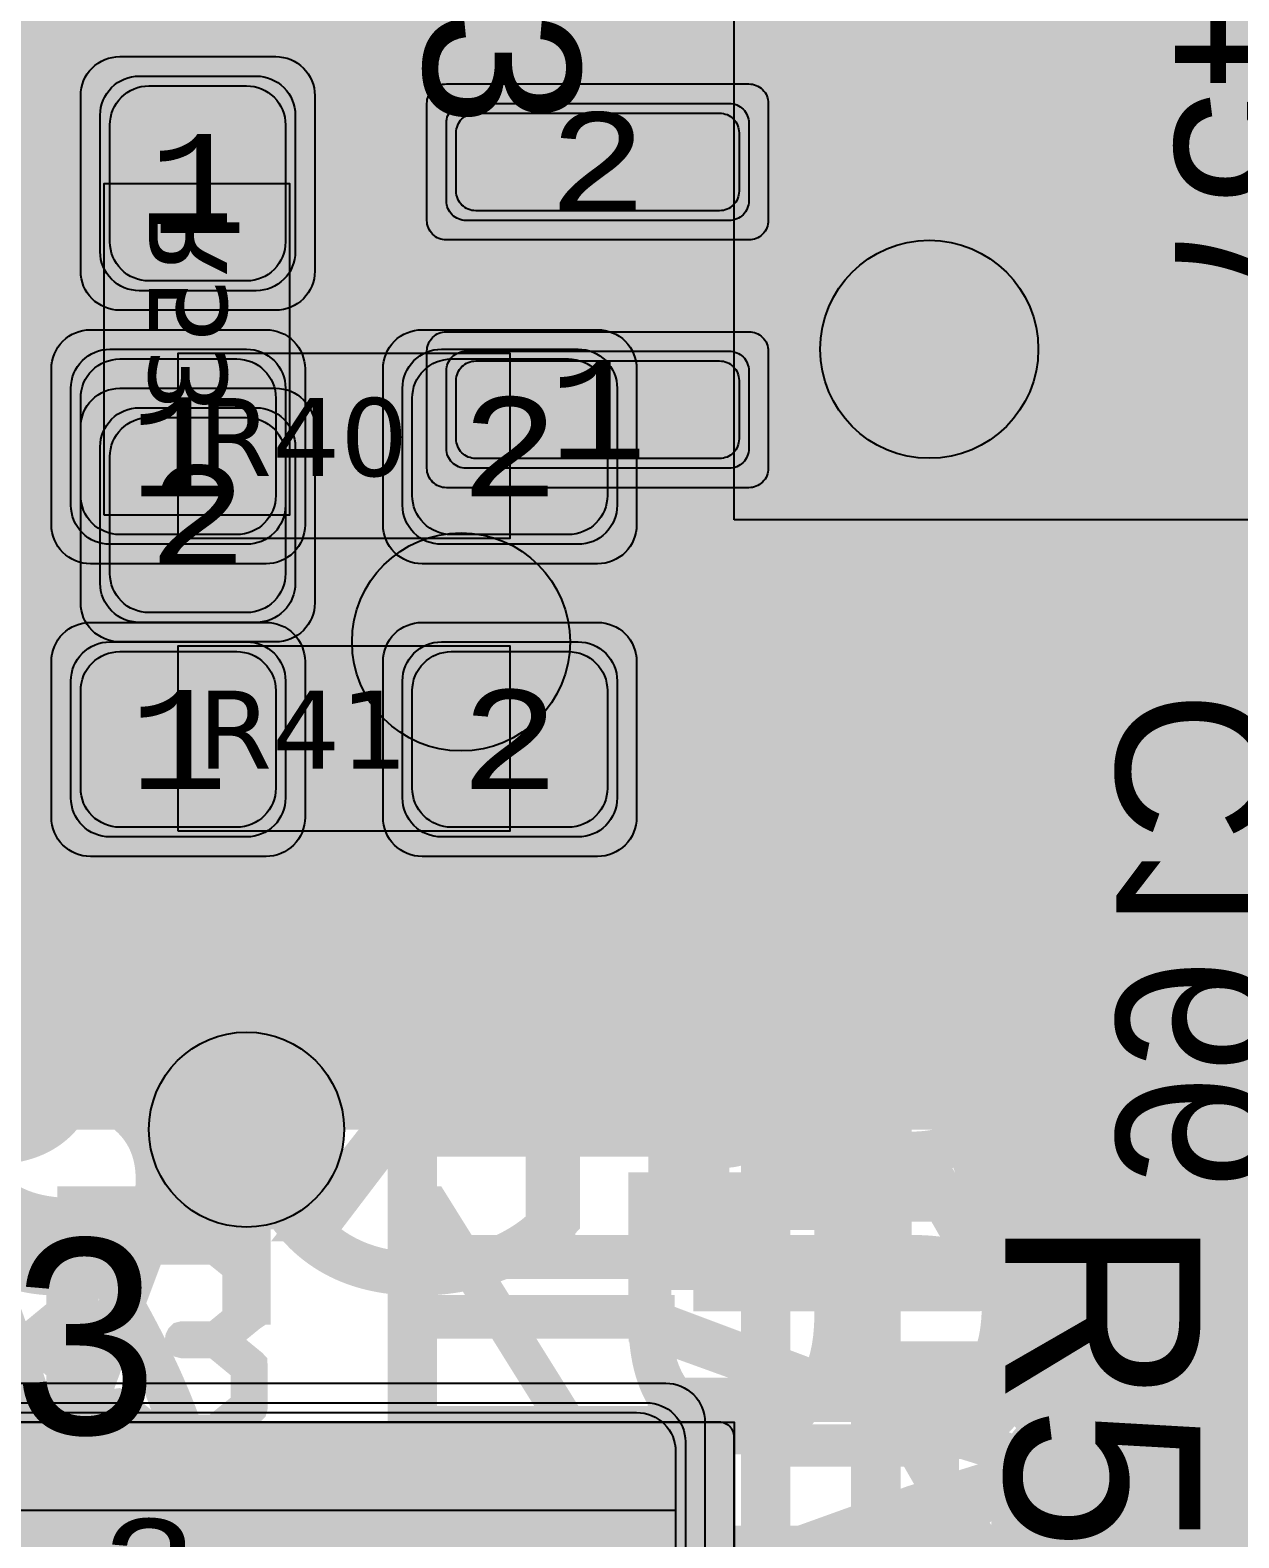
# Model space of a CAD drawing. Extents: x -28 to 199, y -61 to 255.
# Drawn here: x 68.14 to 74.34, y 122.41 to 130.14 of the extents above; entities that cross this region are included whole.
import ezdxf
from ezdxf.enums import TextEntityAlignment as Align

# ---------------------------------------------------------------- set-up
doc = ezdxf.new("R2010")
doc.units = 0
doc.header["$MEASUREMENT"] = 0
for name, color, linetype in [('ASSEMBLY_OUTLINES_BTM', 191, 'CONTINUOUS'), ('ASSEMBLY_OUTLINES_TOP', 102, 'CONTINUOUS'), ('ASSEMBLY_PART_NUMBERS_BTM', 191, 'CONTINUOUS'), ('ASSEMBLY_PART_NUMBERS_TOP', 102, 'CONTINUOUS'), ('ASSEMBLY_REF_DES_BTM', 191, 'CONTINUOUS'), ('ASSEMBLY_REF_DES_TOP', 102, 'CONTINUOUS'), ('DRILL_DRAWING', 21, 'CONTINUOUS'), ('GENERATED_SILKSCREEN_BTM', 255, 'CONTINUOUS'), ('GENERATED_SILKSCREEN_TOP', 140, 'CONTINUOUS'), ('MOUNTING_HOLES_LAYER_2', 42, 'CONTINUOUS'), ('MOUNTING_HOLES_LAYER_3', 42, 'CONTINUOUS'), ('MOUNTING_HOLES_LAYER_BOT21', 42, 'CONTINUOUS'), ('MOUNTING_HOLES_LAYER_TOP', 42, 'CONTINUOUS'), ('PART_PADS_SMD_BTM', 10, 'CONTINUOUS'), ('PART_PADS_SMD_TOP', 150, 'CONTINUOUS'), ('PIN_NUMBERS_BTM', 8, 'CONTINUOUS'), ('PIN_NUMBERS_TOP', 8, 'CONTINUOUS'), ('PLACEMENT_OUTLINES_BTM', 222, 'CONTINUOUS'), ('PLACEMENT_OUTLINES_TOP', 130, 'CONTINUOUS'), ('PLANE_DATA_LAYER_2', 230, 'CONTINUOUS'), ('PLANE_DATA_LAYER_3', 81, 'CONTINUOUS'), ('PLANE_SHAPES_LAYER_2', 230, 'CONTINUOUS'), ('PLANE_SHAPES_LAYER_3', 81, 'CONTINUOUS'), ('SILKSCREEN_OUTLINES_BTM', 211, 'CONTINUOUS'), ('SILKSCREEN_OUTLINES_TOP', 150, 'CONTINUOUS'), ('SILKSCREEN_REF_DES_BTM', 211, 'CONTINUOUS'), ('SILKSCREEN_REF_DES_TOP', 150, 'CONTINUOUS'), ('SOLDERMASK_PADS_BTM', 12, 'CONTINUOUS'), ('SOLDERMASK_PADS_TOP', 180, 'CONTINUOUS'), ('SOLDERPASTE_PADS_BTM', 12, 'CONTINUOUS'), ('SOLDERPASTE_PADS_TOP', 180, 'CONTINUOUS'), ('TRACES_LAYER_BOTTOM', 10, 'CONTINUOUS'), ('TRACES_LAYER_TOP', 150, 'CONTINUOUS')]:
    doc.layers.add(name, color=color, linetype=linetype)
doc.styles.add('COURIER_NEW', font='COUR.TTF')
doc.styles.add('VERDANA', font='verdana.TTF')
doc.styles.add('VERIBEST_GERBER_0', font='txt')

msp = doc.modelspace()

# ---------------------------------------------------------------- hatches: boundary and pattern name
at = {"layer": 'ASSEMBLY_OUTLINES_BTM'}
h = msp.add_hatch(color=256, dxfattribs=at)
edge = h.paths.add_edge_path()
edge.add_arc((72.75, 128.5), 0.559017, 0, 360)
at = {"layer": 'GENERATED_SILKSCREEN_BTM'}
h = msp.add_hatch(color=256, dxfattribs=at)
edge = h.paths.add_edge_path()
edge.add_arc((70.35, 127), 0.559017, 0, 360)
at = {"layer": 'MOUNTING_HOLES_LAYER_2'}
h = msp.add_hatch(color=256, dxfattribs=at)
edge = h.paths.add_edge_path()
edge.add_arc((69.25, 124.5), 0.5, 0, 360)
at = {"layer": 'MOUNTING_HOLES_LAYER_3'}
h = msp.add_hatch(color=256, dxfattribs=at)
edge = h.paths.add_edge_path()
edge.add_arc((69.25, 124.5), 0.5, 0, 360)
at = {"layer": 'MOUNTING_HOLES_LAYER_BOT21'}
h = msp.add_hatch(color=256, dxfattribs=at)
edge = h.paths.add_edge_path()
edge.add_arc((69.25, 124.5), 0.5, 0, 360)
at = {"layer": 'MOUNTING_HOLES_LAYER_TOP'}
h = msp.add_hatch(color=256, dxfattribs=at)
edge = h.paths.add_edge_path()
edge.add_arc((69.25, 124.5), 0.5, 0, 360)
at = {"layer": 'PLANE_DATA_LAYER_2'}
msp.add_hatch(color=256, dxfattribs=at).paths.add_polyline_path([(71.75, 122.9238, 0.414213562373095), (71.6738, 123), (59.3262, 123, 0.414213562373095), (59.25, 122.9238), (59.25, 120.8262, 0.414213562373095), (59.3262, 120.75), (61.499992, 120.75, -0.414213562373095), (61.5, 120.749992), (61.5, 116.500008, -0.414213562373095), (61.499992, 116.5), (57.489168, 116.5, 0.414213562373095), (57.412968, 116.4238, 0.1707634118512736), (57.429751, 116.376092, -0.1707642325869405), (57.650002, 115.75, -0.9999999999999999), (55.650002, 115.75, -0.1707642325869406), (55.870253, 116.376092, 0.1707634118512736), (55.887036, 116.4238, 0.414213562373095), (55.810836, 116.5), (53.5762, 116.5, 0.414213562373095), (53.5, 116.4238), (53.5, 107.250008, -0.414213562373095), (53.499992, 107.25), (52.3262, 107.25, 0.414213562373095), (52.25, 107.1738), (52.25, 101.000008, -0.414213562373095), (52.249992, 101), (43.000008, 101, -0.414213562373095), (43, 101.000008), (43, 104.22791, 0.8835347435771076), (42.849913, 104.246542, -0.5697510636791132), (40.128015, 103.440185, 0.6546416045305979), (40, 103.384314), (40, 100.0762, 0.414213562373095), (40.0762, 100), (55.6738, 100, 0.414213562373095), (55.75, 100.0762), (55.75, 103.618078, 0.7217946595092706), (55.612715, 103.66363, -0.7218033542742093), (52.64, 104.65, -0.721803354274212), (55.612715, 105.63637, 0.7217946595092706), (55.75, 105.681922), (55.75, 107.249996), (55.750002, 107.250002), (56.97768, 108.477678, 0.198909955685367), (56.999998, 108.531559), (56.999998, 108.53156), (57, 111.750001, -0.9651786461652649), (58.99749, 111.820805, 0.3936083065979878), (59.073499, 111.75), (62.999992, 111.75, -0.414213562373095), (63, 111.749992), (63.000002, 108.53156), (63.000002, 108.531559, 0.198909955685367), (63.02232, 108.477678), (63.977678, 107.52232, 0.1989133663344686), (64.03156, 107.500002), (67.96844, 107.500002, 0.1989133663344686), (68.022322, 107.52232), (69.47768, 108.977678, 0.198909955685367), (69.499998, 109.031559), (69.499998, 109.03156), (69.499999, 114.010758, 0.5383921361414342), (69.393792, 114.080801, -0.5383915540769575), (68, 115, -0.5383922999392061), (69.393793, 115.919199, 0.5383921361414343), (69.5, 115.989242), (69.5, 116.749992, -0.414213562373095), (69.500008, 116.75), (71.6738, 116.75, 0.414213562373095), (71.75, 116.8262)], flags=0)
at = {"layer": 'PLANE_DATA_LAYER_3'}
msp.add_hatch(color=256, dxfattribs=at).paths.add_polyline_path([(71.75, 122.9238, 0.414213562373095), (71.6738, 123), (61.5762, 123, 0.414213562373095), (61.5, 122.9238), (61.5, 111.8262, 0.414213562373095), (61.5762, 111.75), (62.499992, 111.75, -0.414213562373095), (62.5, 111.749992), (62.500002, 109.03156), (62.500002, 109.031559, 0.198909955685367), (62.52232, 108.977678), (63.977678, 107.52232, 0.1989133663344686), (64.03156, 107.500002), (67.96844, 107.500002, 0.1989133663344686), (68.022322, 107.52232), (69.47768, 108.977678, 0.198909955685367), (69.499998, 109.031559), (69.499998, 109.03156), (69.499999, 114.010758, 0.5383921361414342), (69.393792, 114.080801, -0.5383915540769575), (68, 115, -0.5383922999392061), (69.393793, 115.919199, 0.5383921361414343), (69.5, 115.989242), (69.5, 116.749992, -0.414213562373095), (69.500008, 116.75), (71.6738, 116.75, 0.414213562373095), (71.75, 116.8262)], flags=0)
at = {"layer": 'PLANE_SHAPES_LAYER_2'}
h = msp.add_hatch(color=256, dxfattribs=at)
h.paths.add_polyline_path([(169.5, 129.25), (149.5, 129.25), (142.25, 122), (142.25, 90.5), (147.5, 90.5), (147.5, 80), (154, 80), (154, 69.25), (131.75, 69.25), (131.75, 73.25), (121.25, 73.25), (121.25, 81), (110.5, 81), (110.5, 125.75), (106.5, 125.75), (106.5, 128.75), (93.5, 128.75), (93.5, 120.25), (91.75, 120.25), (91.75, 121.5), (80, 121.5), (80, 118.25), (73.25, 118.25), (73.25, 124.5), (67.5, 124.5), (67.5, 128), (57.75, 128), (57.75, 120.25), (55.25, 120.25), (55.25, 121.5), (47.5, 121.5), (47.5, 119), (35, 119), (35, 134.75), (32.75, 134.75), (32.75, 159.75), (29.25, 159.75), (29.25, 175.25), (22.5, 175.25), (22.5, 195.25), (17.25, 195.25), (17.25, 198), (22.5, 198), (22.5, 216.5), (40.25, 216.5), (40.25, 235.5), (54.5, 235.5), (54.5, 254), (87.25, 254), (87.25, 236.25), (86.25, 236.25), (86.25, 228.75), (81, 228.75), (81, 218.75), (95.25, 218.75), (95.25, 194.5), (87, 194.5), (87, 172), (131.1, 172), (131.1, 208.75), (115.5, 208.75), (115.5, 213.75), (106.75, 213.75), (106.75, 218.75), (110.25, 222.25), (110.25, 226.25), (142.5, 226.25), (142.5, 221.5), (160.5, 221.5), (160.5, 240.75), (169.5, 240.75)])
h.paths.add_polyline_path([(35.5, 149.5), (41.75, 149.5), (41.75, 152), (39.25, 152), (39.25, 154), (37.75, 154), (37.75, 152), (35.5, 152)], flags=16)
h.paths.add_polyline_path([(37.5, 125.75), (37.5, 128.75), (42.75, 128.75), (42.75, 125.75)], flags=16)
h.paths.add_polyline_path([(52, 127.75), (52, 130.75), (54.25, 130.75), (54.25, 127.75)], flags=16)
h.paths.add_polyline_path([(50.75, 219.5), (50.75, 226.5), (71.75, 226.5), (71.75, 219.5)], flags=16)
h.paths.add_polyline_path([(66.5, 150.75), (66.5, 177.5), (72.25, 177.5), (72.25, 150.75)], flags=16)
h.paths.add_polyline_path([(47.25, 185.25), (73, 185.25), (73, 188.25), (70.25, 188.25), (70.25, 191), (47.25, 191)], flags=16)
h.paths.add_polyline_path([(84.5, 208), (84.5, 212.75), (85, 212.75), (85, 208)], flags=16)
h.paths.add_polyline_path([(61.5, 137.25), (87.75, 137.25), (87.75, 140.5), (84.75, 140.5), (84.75, 143), (61.5, 143)], flags=16)
h.paths.add_polyline_path([(88.75, 127), (88.75, 130), (91, 130), (91, 127)], flags=16)
h.paths.add_polyline_path([(85.5, 130.25), (85.5, 132.5), (91, 132.5), (91, 130.25)], flags=16)
h.paths.add_polyline_path([(108.75, 142.25), (135.75, 142.25), (135.75, 145.75), (132.25, 145.75), (132.25, 149), (108.75, 149)], flags=16)
h.paths.add_polyline_path([(114.25, 126.75), (140.75, 126.75), (140.75, 129.75), (137.25, 129.75), (137.25, 133), (114.25, 133)], flags=16)
h.paths.add_polyline_path([(155.25, 180.25), (166.25, 180.25), (166.25, 186.25), (152.25, 186.25), (152.25, 183), (155.25, 183)], flags=16)
msp.add_hatch(color=256, dxfattribs=at).paths.add_polyline_path([(71.75, 116.75), (69.5, 116.75), (69.5, 109), (68, 107.5), (64, 107.5), (63, 108.5), (63, 111.75), (57, 111.75), (57, 108.5), (55.75, 107.25), (53.5, 107.25), (53.5, 116.5), (61.5, 116.5), (61.5, 120.75), (59.25, 120.75), (59.25, 123), (71.75, 123)], flags=0)
at = {"layer": 'PLANE_SHAPES_LAYER_3'}
h = msp.add_hatch(color=256, dxfattribs=at)
h.paths.add_polyline_path([(169.5, 129.25), (149.5, 129.25), (142.25, 122), (142.25, 90.5), (147.5, 90.5), (147.5, 80), (154, 80), (154, 69.25), (131.75, 69.25), (131.75, 73.25), (121.25, 73.25), (121.25, 81), (110.5, 81), (110.5, 125.75), (106.5, 125.75), (106.5, 128.75), (93.5, 128.75), (93.5, 120.25), (91.75, 120.25), (91.75, 121.5), (80, 121.5), (80, 118.25), (73.25, 118.25), (73.25, 124.5), (67.5, 124.5), (67.5, 127.75), (58.25, 127.75), (58.25, 130.25), (88.75, 130.25), (88.75, 127), (91, 127), (91, 132.5), (55, 132.5), (55, 131.25), (52, 131.25), (52, 127.75), (55, 127.75), (55, 127.25), (57.75, 127.25), (57.75, 120.25), (55.25, 120.25), (55.25, 121.5), (47.5, 121.5), (47.5, 119), (35, 119), (35, 134.75), (32.75, 134.75), (32.75, 159.75), (29.25, 159.75), (29.25, 175.25), (22.5, 175.25), (22.5, 195.25), (17.25, 195.25), (17.25, 198), (22.5, 198), (22.5, 216.5), (40.25, 216.5), (40.25, 235.5), (54.5, 235.5), (54.5, 254), (87.25, 254), (87.25, 236.25), (86.25, 236.25), (86.25, 228.75), (81, 228.75), (81, 218.75), (95.25, 218.75), (95.25, 194.5), (87, 194.5), (87, 172), (131.1, 172), (131.1, 208.75), (115.5, 208.75), (115.5, 213.75), (106.75, 213.75), (106.75, 218.75), (110.25, 222.25), (110.25, 226.25), (142.5, 226.25), (142.5, 221.5), (160.5, 221.5), (160.5, 240.75), (169.5, 240.75)])
h.paths.add_polyline_path([(35.5, 149.5), (41.75, 149.5), (41.75, 152), (39.25, 152), (39.25, 154), (37.75, 154), (37.75, 152), (35.5, 152)], flags=16)
h.paths.add_polyline_path([(37.5, 125.75), (37.5, 128.75), (42.75, 128.75), (42.75, 125.75)], flags=16)
h.paths.add_polyline_path([(50.75, 219.5), (50.75, 226.5), (71.75, 226.5), (71.75, 219.5)], flags=16)
h.paths.add_polyline_path([(66.5, 150.75), (66.5, 177.5), (72.25, 177.5), (72.25, 150.75)], flags=16)
h.paths.add_polyline_path([(47.25, 185.25), (73, 185.25), (73, 188.25), (70.25, 188.25), (70.25, 191), (47.25, 191)], flags=16)
h.paths.add_polyline_path([(84.5, 208), (84.5, 212.75), (85, 212.75), (85, 208)], flags=16)
h.paths.add_polyline_path([(61.5, 137.25), (87.75, 137.25), (87.75, 140.5), (84.75, 140.5), (84.75, 143), (61.5, 143)], flags=16)
h.paths.add_polyline_path([(108.75, 142.25), (135.75, 142.25), (135.75, 145.75), (132.25, 145.75), (132.25, 149), (108.75, 149)], flags=16)
h.paths.add_polyline_path([(114.25, 126.75), (140.75, 126.75), (140.75, 129.75), (137.25, 129.75), (137.25, 133), (114.25, 133)], flags=16)
h.paths.add_polyline_path([(155.25, 180.25), (166.25, 180.25), (166.25, 186.25), (152.25, 186.25), (152.25, 183), (155.25, 183)], flags=16)
msp.add_hatch(color=256, dxfattribs=at).paths.add_polyline_path([(71.75, 116.75), (69.5, 116.75), (69.5, 109), (68, 107.5), (64, 107.5), (62.5, 109), (62.5, 111.75), (61.5, 111.75), (61.5, 123), (71.75, 123)], flags=0)
at = {"layer": 'SILKSCREEN_OUTLINES_BTM'}
h = msp.add_hatch(color=256, dxfattribs=at)
edge = h.paths.add_edge_path()
edge.add_arc((70.35, 127), 0.559017, 0, 360)

# ---------------------------------------------------------------- linework, layer by layer
at = {"layer": 'ASSEMBLY_OUTLINES_BTM'}
for points, const_width in [([(71.75, 127.625), (71.75, 136.375), (75.75, 136.375), (75.75, 127.625)], 0.2), ([(66.05, 116.45), (66.05, 122.55), (71.45, 122.55), (71.45, 116.45)], 0.1)]:
    msp.add_lwpolyline(points, close=True, dxfattribs=dict(at, const_width=const_width))
msp.add_lwpolyline([(68.52, 127.65), (68.52, 129.35), (69.47, 129.35), (69.47, 127.65)], close=True, dxfattribs=at)
msp.add_circle((72.75, 128.5), 0.559017, dxfattribs=at)
at = {"layer": 'ASSEMBLY_OUTLINES_TOP'}
for points in [[(68.9, 127.53), (68.9, 128.48), (70.6, 128.48), (70.6, 127.53)], [(68.9, 126.03), (68.9, 126.98), (70.6, 126.98), (70.6, 126.03)]]:
    msp.add_lwpolyline(points, close=True, dxfattribs=at)
at = {"layer": 'GENERATED_SILKSCREEN_BTM', "const_width": 0.15}
for points in [[(71.750005, 129.833204, 1.45686e-05), (71.749995, 129.833206), (71.749995, 130.356794, 1.45686e-05), (71.750005, 130.356796), (71.750005, 129.833204)], [(71.750005, 128.563204, 1.45686e-05), (71.749995, 128.563206), (71.749995, 129.086794, 1.45686e-05), (71.750005, 129.086796), (71.750005, 128.563204)], [(68.520005, 128.207911, 1.22306e-05), (68.519995, 128.207902), (68.519995, 128.792098, 1.22306e-05), (68.520005, 128.792089), (68.520005, 128.207911)], [(69.470005, 128.216156, 1.1642e-05), (69.469995, 128.216164), (69.469995, 128.783836, 1.1642e-05), (69.470005, 128.783844), (69.470005, 128.216156)], [(75.750005, 127.625, -0.4142135624), (75.75, 127.624995), (71.75, 127.624995, -0.4142135624), (71.749995, 127.625), (71.749995, 127.816794, 1.45686e-05), (71.750005, 127.816796), (71.750005, 127.625005), (75.749995, 127.625005), (75.749995, 127.816796, 1.45686e-05), (75.750005, 127.816794), (75.750005, 127.625)]]:
    msp.add_lwpolyline(points, format="xyb", dxfattribs=at)
for points in [[(71.39, 126.3418), (71.3876, 126.3478), (71.3864, 126.3514), (71.3852, 126.3574), (71.3852, 126.9646), (71.3876, 126.973), (71.3936, 126.979), (71.4008, 126.9862), (71.4092, 126.9886), (72.5612, 126.9886), (72.5708, 126.9862), (72.5768, 126.979), (72.584, 126.973), (72.5852, 126.9646), (72.5852, 126.3574), (72.5852, 126.3526), (72.584, 126.3502), (72.5828, 126.3466), (72.5804, 126.3418), (72.416, 126.139), (72.4112, 126.1354), (72.4088, 126.1342), (72.4028, 126.1318), (72.3968, 126.1306), (71.5736, 126.1306), (71.5676, 126.1318), (71.564, 126.1342), (71.5604, 126.1342), (71.5592, 126.1354), (71.558, 126.1378), (71.5544, 126.139), (71.39, 126.3418)], [(71.4344, 126.9382), (71.4344, 126.3658), (71.5856, 126.1786), (72.3848, 126.1786), (72.536, 126.3658), (72.536, 126.9382), (71.4344, 126.9382)], [(74.5036, 126.5), (74.394, 126.6344), (74.3916, 126.6384), (74.3884, 126.6392), (74.3852, 126.6408), (74.3812, 126.6416), (73.8324, 126.6416), (73.8284, 126.6408), (73.8252, 126.6392), (73.8236, 126.6376), (73.822, 126.6368), (73.8196, 126.6344), (73.71, 126.5), (73.7092, 126.4976), (73.7084, 126.4952), (73.7076, 126.4944), (73.7068, 126.4912), (73.7068, 126.2216), (73.7076, 126.2176), (73.7084, 126.216), (73.7092, 126.2136), (73.71, 126.2112), (73.8196, 126.076), (73.8236, 126.0728), (73.83, 126.0712), (73.834, 126.072), (73.8388, 126.0736), (73.842, 126.076), (73.8452, 126.08), (73.8476, 126.084), (73.8484, 126.088), (73.8484, 126.092), (73.846, 126.0952), (73.7396, 126.2272), (73.7396, 126.4856), (73.8404, 126.6088), (74.3732, 126.6088), (74.474, 126.4856)], [(74.474, 126.2272), (74.3676, 126.0952), (74.366, 126.092), (74.3652, 126.088), (74.366, 126.084), (74.3684, 126.08), (74.3716, 126.076), (74.3756, 126.0736), (74.3796, 126.072), (74.3852, 126.0712), (74.39, 126.0728), (74.394, 126.076), (74.5036, 126.2112)], [(72.5492, 125.6878), (72.5576, 125.6902), (72.566, 125.689), (72.5732, 125.683), (72.578, 125.677), (72.5804, 125.6686), (72.5816, 125.6602), (72.578, 125.653), (72.572, 125.647), (71.4212, 125.0002), (71.4152, 124.9978), (71.4104, 124.9978), (71.4056, 124.9978), (71.4008, 125.0002), (71.3936, 125.0038), (71.3888, 125.0086), (71.3864, 125.0146), (71.3852, 125.0206), (71.3852, 125.8306), (71.3876, 125.839), (71.3936, 125.845), (71.4008, 125.8498), (71.4104, 125.851), (71.4188, 125.8498), (71.4272, 125.845), (71.4332, 125.839), (71.4344, 125.8306), (71.4344, 125.0614), (72.5492, 125.6878)], [(74.474, 125.6008), (73.7228, 125.6008), (73.7172, 125.6016), (73.7132, 125.604), (73.7108, 125.608), (73.71, 125.6136), (73.7092, 125.6176), (73.7092, 125.6216), (73.7108, 125.6248), (73.714, 125.628), (73.9332, 125.784), (73.9388, 125.7864), (73.9444, 125.7864), (73.9492, 125.784), (73.9532, 125.78), (73.9564, 125.7752), (73.958, 125.7696), (73.958, 125.7664), (73.9564, 125.764), (73.9548, 125.7616), (73.9524, 125.76), (73.7732, 125.632), (74.474, 125.632)], [(74.5036, 125.0176), (74.394, 125.152), (74.3924, 125.1536), (74.3916, 125.1552), (74.3892, 125.1568), (74.3836, 125.1584), (74.3812, 125.1592), (73.8324, 125.1592), (73.8284, 125.1584), (73.8252, 125.1568), (73.8236, 125.1552), (73.822, 125.1536), (73.8196, 125.152), (73.71, 125.0176), (73.7092, 125.0144), (73.7084, 125.012), (73.7076, 125.0112), (73.7068, 125.008), (73.7068, 124.7384), (73.7076, 124.7352), (73.7076, 124.7344), (73.7084, 124.7336), (73.7092, 124.7312), (73.71, 124.728)], [(73.71, 124.728), (73.8196, 124.5936), (73.8236, 124.5896), (73.83, 124.5888), (73.834, 124.5896), (73.8388, 124.5912), (73.842, 124.5936), (73.8452, 124.5976), (73.8476, 124.6016), (73.8484, 124.6056), (73.8484, 124.6096), (73.846, 124.6128), (73.7396, 124.744), (73.7396, 125.0032), (73.8404, 125.1264), (74.1276, 125.1264), (74.0388, 125.0176), (74.038, 125.0144), (74.0372, 125.0128), (74.0372, 125.012), (74.0364, 125.012), (74.0356, 125.008), (74.0356, 124.7384), (74.0364, 124.7352), (74.0372, 124.7344), (74.0372, 124.7336), (74.038, 124.7312), (74.0388, 124.728), (74.1476, 124.5936), (74.15, 124.5928), (74.1508, 124.5912), (74.1516, 124.5904), (74.1532, 124.5904), (74.1588, 124.5888), (74.1612, 124.588), (74.3812, 124.588), (74.3852, 124.5888), (74.3884, 124.5904), (74.3916, 124.5912), (74.394, 124.5936), (74.5036, 124.728)], [(74.1692, 125.1264), (74.3732, 125.1264), (74.474, 125.0032), (74.474, 124.7448), (74.3732, 124.62), (74.1692, 124.62), (74.0676, 124.7448), (74.0676, 125.0032), (74.1692, 125.1264)], [(71.39, 124.0726), (71.5544, 123.871), (71.5604, 123.8674), (71.5652, 123.8662), (71.5688, 123.8638), (71.5736, 123.8626), (71.738, 123.8626), (71.7416, 123.8638), (71.75, 123.8662), (71.756, 123.8674), (71.7584, 123.871), (72.4076, 124.6702), (72.536, 124.6702), (72.536, 123.8866), (72.5384, 123.8782), (72.5432, 123.871), (72.5516, 123.8674), (72.5612, 123.8662), (72.5696, 123.8674), (72.578, 123.871), (72.5828, 123.8782), (72.5852, 123.8866), (72.5852, 124.6954), (72.5828, 124.705), (72.5768, 124.711), (72.5708, 124.717), (72.5612, 124.7194), (72.3968, 124.7194), (72.3932, 124.7182), (72.3848, 124.7158), (72.3812, 124.7134), (72.3788, 124.711), (72.3764, 124.7086), (71.726, 123.9106), (71.5856, 123.9106), (71.4344, 124.0978), (71.4344, 124.4854), (71.594, 124.681), (71.5964, 124.6894), (71.5952, 124.6966), (71.5916, 124.705), (71.5844, 124.7098), (71.5772, 124.7146), (71.5688, 124.7158), (71.5604, 124.7146), (71.5544, 124.7086), (71.39, 124.507), (71.3888, 124.5022), (71.3876, 124.4986), (71.3864, 124.4974), (71.3852, 124.4926), (71.3852, 124.0882), (71.3864, 124.0834), (71.3864, 124.0822), (71.3876, 124.081), (71.3888, 124.0774), (71.39, 124.0726)], [(74.5036, 124.2616), (74.394, 124.396), (74.3924, 124.3976), (74.3916, 124.3992), (74.3892, 124.4008), (74.3836, 124.4024), (74.3812, 124.4032), (73.8324, 124.4032), (73.8284, 124.4024), (73.8252, 124.4008), (73.8236, 124.3992), (73.822, 124.3976), (73.8196, 124.396), (73.71, 124.2616), (73.7092, 124.2584), (73.7084, 124.256), (73.7076, 124.2552), (73.7068, 124.252), (73.7068, 123.9824), (73.7076, 123.9792), (73.7076, 123.9784), (73.7084, 123.9776), (73.7092, 123.9752), (73.71, 123.972)], [(73.71, 123.972), (73.8196, 123.8376), (73.8236, 123.8336), (73.83, 123.8328), (73.834, 123.8336), (73.8388, 123.8352), (73.842, 123.8376), (73.8452, 123.8416), (73.8476, 123.8456), (73.8484, 123.8496), (73.8484, 123.8536), (73.846, 123.8568), (73.7396, 123.988), (73.7396, 124.2472), (73.8404, 124.3704), (74.1276, 124.3704), (74.0388, 124.2616), (74.038, 124.2584), (74.0372, 124.2568), (74.0372, 124.256), (74.0364, 124.256), (74.0356, 124.252), (74.0356, 123.9824), (74.0364, 123.9792), (74.0372, 123.9784), (74.0372, 123.9776), (74.038, 123.9752), (74.0388, 123.972), (74.1476, 123.8376), (74.15, 123.8368), (74.1508, 123.8352), (74.1516, 123.8344), (74.1532, 123.8344), (74.1588, 123.8328), (74.1612, 123.832), (74.3812, 123.832), (74.3852, 123.8328), (74.3884, 123.8344), (74.3916, 123.8352), (74.394, 123.8376), (74.5036, 123.972)], [(74.1692, 124.3704), (74.3732, 124.3704), (74.474, 124.2472), (74.474, 123.9888), (74.3732, 123.864), (74.1692, 123.864), (74.0676, 123.9888), (74.0676, 124.2472), (74.1692, 124.3704)]]:
    msp.add_lwpolyline(points, dxfattribs=at)
at = {"layer": 'GENERATED_SILKSCREEN_BTM'}
msp.add_circle((70.35, 127), 0.559017, dxfattribs=at)
at = {"layer": 'GENERATED_SILKSCREEN_TOP', "const_width": 0.15}
for points in [[(70.9304, 130.5472), (70.9304, 130.0248), (70.932, 130.0192), (70.9352, 130.0144), (70.9408, 130.012), (70.9464, 130.0112), (70.9528, 130.012), (70.9584, 130.0144), (70.9616, 130.0192), (70.9632, 130.0248), (70.9632, 130.5648)], [(70.1632, 130.4296), (70.1632, 130.16), (70.1632, 130.1576), (70.164, 130.1568), (70.164, 130.156), (70.1648, 130.1544), (70.1648, 130.1528), (70.1664, 130.1496), (70.2768, 130.0144), (70.2792, 130.012), (70.2808, 130.0112), (70.2856, 130.0096), (70.2888, 130.0088), (70.5624, 130.0088), (70.5664, 130.0096), (70.5704, 130.0112), (70.572, 130.0112), (70.5728, 130.012), (70.5744, 130.0136), (70.576, 130.0144), (70.6848, 130.1496), (70.6864, 130.1536), (70.6872, 130.156), (70.688, 130.16), (70.688, 130.4296)], [(70.656, 130.424), (70.656, 130.1656), (70.5544, 130.0408), (70.2968, 130.0408), (70.1968, 130.1656), (70.1968, 130.424)], [(74.786, 129.8464), (74.3004, 130.332), (74.2956, 130.3352), (74.2908, 130.3368), (74.286, 130.336), (74.2804, 130.3328), (74.2764, 130.3312), (74.274, 130.328), (74.2724, 130.3248), (74.2716, 130.3208), (74.2716, 129.8504), (74.0292, 129.8504)], [(74.3052, 130.2808), (74.734, 129.8504), (74.3052, 129.8504), (74.3052, 130.2808)], [(74.0292, 129.8504), (74.0236, 129.8496), (74.0188, 129.8456), (74.0164, 129.84), (74.0156, 129.8344), (74.0164, 129.8288), (74.0188, 129.824), (74.0236, 129.82), (74.0292, 129.8184), (74.2716, 129.8184), (74.2716, 129.7808), (74.2732, 129.7752), (74.2764, 129.7704), (74.282, 129.768), (74.2876, 129.7672), (74.294, 129.768), (74.2996, 129.7704), (74.3036, 129.7752), (74.3052, 129.7808), (74.3052, 129.8184), (74.7748, 129.8184)], [(70.1664, 129.6824), (70.276, 129.8176), (70.28, 129.8216), (70.2824, 129.8224), (70.2848, 129.8224), (70.2904, 129.8216), (70.296, 129.8184), (70.3008, 129.8144), (70.3032, 129.8096), (70.304, 129.804), (70.3024, 129.7984), (70.196, 129.668), (70.196, 129.4096), (70.2968, 129.2848), (70.4456, 129.2848), (70.5472, 129.408), (70.5472, 129.5408), (70.5488, 129.5472), (70.552, 129.5512), (70.5576, 129.5536), (70.5632, 129.5544), (70.5688, 129.5536), (70.5744, 129.5512), (70.5776, 129.5472), (70.5792, 129.5408), (70.5792, 129.408), (70.6808, 129.2848), (70.8296, 129.2848), (70.9304, 129.4096), (70.9304, 129.668), (70.824, 129.7984), (70.8224, 129.804), (70.8232, 129.8096), (70.8256, 129.8144), (70.8304, 129.8184), (70.836, 129.8216), (70.8416, 129.8224), (70.844, 129.8224), (70.8464, 129.8216), (70.8504, 129.8176), (70.96, 129.6824), (70.9608, 129.68), (70.9616, 129.6776), (70.9624, 129.6768), (70.9632, 129.6736), (70.9632, 129.404), (70.9624, 129.4), (70.9616, 129.3984), (70.9608, 129.396), (70.96, 129.3936), (70.8504, 129.2584), (70.8472, 129.256), (70.8432, 129.2552), (70.8408, 129.2536), (70.8376, 129.2528), (70.6728, 129.2528), (70.6704, 129.2536), (70.6648, 129.2552), (70.6616, 129.256), (70.6592, 129.2584), (70.5632, 129.376), (70.4672, 129.2584), (70.4656, 129.2576), (70.464, 129.256), (70.4632, 129.2552), (70.4616, 129.2552), (70.456, 129.2536), (70.4536, 129.2528), (70.2888, 129.2528), (70.2848, 129.2536), (70.2816, 129.2552), (70.2784, 129.256), (70.276, 129.2584), (70.1664, 129.3936), (70.1648, 129.3968), (70.164, 129.3976), (70.164, 129.4), (70.164, 129.4008), (70.1632, 129.4016), (70.1632, 129.404), (70.1632, 129.6736), (70.164, 129.6768), (70.1648, 129.68), (70.1664, 129.6824)], [(74.506, 129.1656), (74.4044, 129.0408), (74.1468, 129.0408), (74.0468, 129.1656), (74.0468, 129.424), (74.1524, 129.5544), (74.1548, 129.56), (74.1548, 129.5648), (74.1516, 129.5696), (74.1476, 129.5744), (74.142, 129.5776), (74.1364, 129.5784), (74.1332, 129.5784), (74.1308, 129.5776), (74.1268, 129.5736), (74.0164, 129.4384), (74.0148, 129.436), (74.0148, 129.4328), (74.0132, 129.4296), (74.0132, 129.16), (74.0132, 129.1576), (74.014, 129.1568), (74.014, 129.156), (74.0148, 129.1544), (74.0148, 129.1528), (74.0164, 129.1496), (74.1268, 129.0144), (74.1292, 129.012), (74.1308, 129.0112), (74.1356, 129.0096), (74.1388, 129.0088), (74.4124, 129.0088)], [(74.5348, 129.4384), (74.4468, 129.5472), (74.7804, 129.5472)], [(74.4124, 129.5808), (74.4068, 129.58), (74.4028, 129.5776), (74.4004, 129.5744), (74.3988, 129.5688), (74.3972, 129.5648), (74.3964, 129.5616), (74.3972, 129.5576), (74.3996, 129.5544), (74.506, 129.424)], [(74.0372, 128.7136), (74.0316, 128.7152), (74.026, 128.7144), (74.0212, 128.7104), (74.018, 128.7064), (74.0164, 128.7008), (74.0156, 128.6952), (74.018, 128.6904), (74.022, 128.6864), (74.7892, 128.2552)], [(74.7804, 128.296), (74.0372, 128.7136)], [(67.813, 123.923), (68.15, 123.923), (68.155, 123.922), (68.157, 123.921), (68.16, 123.92), (68.163, 123.919), (68.332, 123.782), (68.335, 123.777), (68.336, 123.773), (68.338, 123.77), (68.339, 123.766), (68.339, 123.56), (68.338, 123.557), (68.336, 123.55), (68.335, 123.545), (68.332, 123.543), (68.185, 123.423), (68.332, 123.303), (68.333, 123.301), (68.335, 123.299), (68.336, 123.298), (68.336, 123.296), (68.338, 123.289), (68.339, 123.286), (68.339, 123.08), (68.338, 123.075), (68.336, 123.071), (68.335, 123.067), (68.332, 123.064), (68.163, 122.927), (68.159, 122.925), (68.158, 122.924), (68.155, 122.924), (68.154, 122.923), (68.153, 122.923), (68.15, 122.923), (67.813, 122.923)], [(68.747, 122.927), (68.578, 123.064), (68.573, 123.069), (68.572, 123.075), (68.573, 123.082), (68.577, 123.089), (68.582, 123.094), (68.588, 123.098), (68.595, 123.099), (68.602, 123.097), (68.765, 122.964), (69.088, 122.964), (69.244, 123.09), (69.244, 123.276), (69.09, 123.403), (68.924, 123.403), (68.916, 123.405), (68.911, 123.409), (68.908, 123.416), (68.907, 123.423), (68.908, 123.43), (68.911, 123.436), (68.916, 123.441), (68.924, 123.443), (69.09, 123.443), (69.244, 123.57), (69.244, 123.756), (69.088, 123.882), (68.765, 123.882), (68.602, 123.749), (68.595, 123.747), (68.588, 123.748), (68.582, 123.751), (68.577, 123.757), (68.573, 123.763), (68.572, 123.77), (68.573, 123.777), (68.578, 123.782), (68.747, 123.919), (68.75, 123.92), (68.753, 123.921), (68.754, 123.922), (68.758, 123.923), (69.095, 123.923), (69.1, 123.922), (69.102, 123.921), (69.105, 123.92), (69.108, 123.919), (69.277, 123.782), (69.28, 123.777), (69.281, 123.773), (69.283, 123.77), (69.284, 123.766), (69.284, 123.56), (69.283, 123.557), (69.281, 123.55), (69.28, 123.545), (69.277, 123.543), (69.13, 123.423), (69.277, 123.303), (69.278, 123.301), (69.28, 123.299), (69.281, 123.298), (69.281, 123.296), (69.283, 123.289), (69.284, 123.286), (69.284, 123.08), (69.283, 123.075), (69.281, 123.071), (69.28, 123.067), (69.277, 123.064), (69.108, 122.927), (69.104, 122.925), (69.103, 122.924), (69.1, 122.924), (69.099, 122.923), (69.098, 122.923), (69.095, 122.923), (68.758, 122.923), (68.754, 122.924), (68.75, 122.925), (68.747, 122.927)], [(73.764, 123.207), (73.766, 123.204), (73.771, 123.203), (73.776, 123.2), (73.781, 123.2), (73.987, 123.2), (73.992, 123.2), (73.995, 123.203), (73.998, 123.203), (73.999, 123.204), (74, 123.205), (74.003, 123.207), (74.14, 123.377), (74.142, 123.382), (74.143, 123.385), (74.144, 123.39), (74.144, 123.894), (74.142, 123.903), (74.137, 123.908), (74.132, 123.914), (74.124, 123.916), (73.164, 123.916), (73.156, 123.914), (73.151, 123.909), (73.148, 123.903), (73.147, 123.896), (73.148, 123.888), (73.151, 123.881), (73.156, 123.876), (73.164, 123.874), (73.624, 123.874), (73.624, 123.404), (73.158, 123.24), (73.151, 123.236), (73.147, 123.229), (73.146, 123.221), (73.148, 123.215), (73.152, 123.209), (73.157, 123.204), (73.163, 123.201), (73.171, 123.203), (73.637, 123.367), (73.764, 123.207)], [(67.979, 123.443), (68.145, 123.443), (68.299, 123.57), (68.299, 123.756), (68.143, 123.882), (67.82, 123.882)], [(74.103, 123.874), (74.103, 123.395), (73.977, 123.24), (73.791, 123.24), (73.664, 123.395), (73.664, 123.874), (74.103, 123.874)], [(67.82, 122.964), (68.143, 122.964), (68.299, 123.09), (68.299, 123.276), (68.145, 123.403), (67.979, 123.403)], [(73.311, 122.296), (73.186, 122.452), (73.186, 122.775), (73.318, 122.938), (73.321, 122.945), (73.321, 122.951), (73.317, 122.957), (73.312, 122.963), (73.305, 122.967), (73.298, 122.968), (73.294, 122.968), (73.291, 122.967), (73.286, 122.962), (73.148, 122.793), (73.146, 122.79), (73.146, 122.786), (73.144, 122.782), (73.144, 122.445), (73.144, 122.442), (73.145, 122.441), (73.145, 122.44), (73.146, 122.438), (73.146, 122.436), (73.148, 122.432), (73.286, 122.263)], [(74.144, 122.276), (74.144, 122.951), (74.142, 122.958), (74.137, 122.963), (74.132, 122.969), (74.124, 122.971), (73.643, 122.971), (73.636, 122.97), (73.631, 122.967), (73.628, 122.963), (73.626, 122.956), (73.624, 122.951), (73.623, 122.947), (73.624, 122.942), (73.627, 122.938), (73.76, 122.775), (73.76, 122.452), (73.633, 122.296)], [(73.8, 122.782), (73.799, 122.786), (73.798, 122.789), (73.796, 122.793), (73.686, 122.929), (74.103, 122.929), (74.103, 122.276)], [(73.66, 122.263), (73.796, 122.432), (73.798, 122.437), (73.799, 122.44), (73.8, 122.445), (73.8, 122.782)]]:
    msp.add_lwpolyline(points, dxfattribs=at)
for points in [[(70.042098, 128.480005, 1.22306e-05), (70.042089, 128.479995), (69.457911, 128.479995, 1.22306e-05), (69.457902, 128.480005), (70.042098, 128.480005)], [(70.033844, 127.529995), (69.466156, 127.529995, 1.1642e-05), (69.466164, 127.530005), (70.033836, 127.530005, 1.1642e-05), (70.033844, 127.529995)], [(70.042098, 126.980005, 1.22306e-05), (70.042089, 126.979995), (69.457911, 126.979995, 1.22306e-05), (69.457902, 126.980005), (70.042098, 126.980005)], [(70.033844, 126.029995), (69.466156, 126.029995, 1.1642e-05), (69.466164, 126.030005), (70.033836, 126.030005, 1.1642e-05), (70.033844, 126.029995)]]:
    msp.add_lwpolyline(points, format="xyb", dxfattribs=at)
at = {"layer": 'MOUNTING_HOLES_LAYER_2'}
msp.add_circle((69.25, 124.5), 0.5, dxfattribs=at)
at = {"layer": 'MOUNTING_HOLES_LAYER_3'}
msp.add_circle((69.25, 124.5), 0.5, dxfattribs=at)
at = {"layer": 'MOUNTING_HOLES_LAYER_BOT21'}
msp.add_circle((69.25, 124.5), 0.5, dxfattribs=at)
at = {"layer": 'MOUNTING_HOLES_LAYER_TOP'}
msp.add_circle((69.25, 124.5), 0.5, dxfattribs=at)
at = {"layer": 'PART_PADS_SMD_BTM'}
for points in [[(69.3, 129.9, -0.4142135624), (69.5, 129.7), (69.5, 129, -0.4142135624), (69.3, 128.8), (68.7, 128.8, -0.4142135624), (68.5, 129), (68.5, 129.7, -0.4142135624), (68.7, 129.9)], [(70.275, 129.66, -0.4142135624), (70.375, 129.76), (71.725, 129.76, -0.4142135624), (71.825, 129.66), (71.825, 129.26, -0.4142135624), (71.725, 129.16), (70.375, 129.16, -0.4142135624), (70.275, 129.26)], [(70.275, 128.39, -0.4142135624), (70.375, 128.49), (71.725, 128.49, -0.4142135624), (71.825, 128.39), (71.825, 127.99, -0.4142135624), (71.725, 127.89), (70.375, 127.89, -0.4142135624), (70.275, 127.99)], [(69.3, 128.2, -0.4142135624), (69.5, 128), (69.5, 127.3, -0.4142135624), (69.3, 127.1), (68.7, 127.1, -0.4142135624), (68.5, 127.3), (68.5, 128, -0.4142135624), (68.7, 128.2)], [(66, 122.9, -0.4142135624), (66.2, 123.1), (71.3, 123.1, -0.4142135624), (71.5, 122.9), (71.5, 121.6, -0.4142135624), (71.3, 121.4), (66.2, 121.4, -0.4142135624), (66, 121.6)]]:
    msp.add_lwpolyline(points, format="xyb", close=True, dxfattribs=at)
at = {"layer": 'PART_PADS_SMD_TOP'}
for points in [[(68.35, 128.3, -0.4142135624), (68.55, 128.5), (69.25, 128.5, -0.4142135624), (69.45, 128.3), (69.45, 127.7, -0.4142135624), (69.25, 127.5), (68.55, 127.5, -0.4142135624), (68.35, 127.7)], [(70.05, 128.3, -0.4142135624), (70.25, 128.5), (70.95, 128.5, -0.4142135624), (71.15, 128.3), (71.15, 127.7, -0.4142135624), (70.95, 127.5), (70.25, 127.5, -0.4142135624), (70.05, 127.7)], [(68.35, 126.8, -0.4142135624), (68.55, 127), (69.25, 127, -0.4142135624), (69.45, 126.8), (69.45, 126.2, -0.4142135624), (69.25, 126), (68.55, 126, -0.4142135624), (68.35, 126.2)], [(70.05, 126.8, -0.4142135624), (70.25, 127), (70.95, 127, -0.4142135624), (71.15, 126.8), (71.15, 126.2, -0.4142135624), (70.95, 126), (70.25, 126, -0.4142135624), (70.05, 126.2)]]:
    msp.add_lwpolyline(points, format="xyb", close=True, dxfattribs=at)
at = {"layer": 'PLACEMENT_OUTLINES_BTM'}
for points in [[(71.75, 127.625), (71.75, 136.375), (75.75, 136.375), (75.75, 127.625)], [(68.52, 127.65), (68.52, 129.35), (69.47, 129.35), (69.47, 127.65)], [(66.05, 116.45), (66.05, 122.55), (71.45, 122.55), (71.45, 116.45)]]:
    msp.add_lwpolyline(points, close=True, dxfattribs=at)
at = {"layer": 'PLACEMENT_OUTLINES_TOP'}
for points in [[(68.9, 127.53), (68.9, 128.48), (70.6, 128.48), (70.6, 127.53)], [(68.9, 126.03), (68.9, 126.98), (70.6, 126.98), (70.6, 126.03)]]:
    msp.add_lwpolyline(points, close=True, dxfattribs=at)
at = {"layer": 'PLANE_DATA_LAYER_2'}
msp.add_lwpolyline([(71.75, 116.8262), (71.75, 122.9238, 0.4142135624), (71.6738, 123), (59.3262, 123, 0.4142135624)], format="xyb", dxfattribs=at)
at = {"layer": 'PLANE_DATA_LAYER_3'}
msp.add_lwpolyline([(71.75, 116.8262), (71.75, 122.9238, 0.4142135624), (71.6738, 123), (61.5762, 123, 0.4142135624)], format="xyb", dxfattribs=at)
at = {"layer": 'PLANE_SHAPES_LAYER_2'}
msp.add_lwpolyline([(71.75, 116.75), (69.5, 116.75), (69.5, 109), (68, 107.5), (64, 107.5), (63, 108.5), (63, 111.75), (57, 111.75), (57, 108.5), (55.75, 107.25), (53.5, 107.25), (53.5, 116.5), (61.5, 116.5), (61.5, 120.75), (59.25, 120.75), (59.25, 123), (71.75, 123)], close=True, dxfattribs=at)
at = {"layer": 'PLANE_SHAPES_LAYER_3'}
msp.add_lwpolyline([(71.75, 116.75), (69.5, 116.75), (69.5, 109), (68, 107.5), (64, 107.5), (62.5, 109), (62.5, 111.75), (61.5, 111.75), (61.5, 123), (71.75, 123)], close=True, dxfattribs=at)
at = {"layer": 'SILKSCREEN_OUTLINES_BTM'}
for points in [[(71.75, 127.625), (71.75, 136.375), (75.75, 136.375), (75.75, 127.625)], [(71.75, 127.625), (71.75, 136.375), (75.75, 136.375), (75.75, 127.625)], [(68.52, 127.65), (68.52, 129.35), (69.47, 129.35), (69.47, 127.65)], [(66.05, 116.45), (66.05, 122.55), (71.45, 122.55), (71.45, 116.45)]]:
    msp.add_lwpolyline(points, close=True, dxfattribs=at)
msp.add_circle((70.35, 127), 0.559017, dxfattribs=at)
at = {"layer": 'SILKSCREEN_OUTLINES_TOP'}
for points in [[(68.9, 127.53), (68.9, 128.48), (70.6, 128.48), (70.6, 127.53)], [(68.9, 126.03), (68.9, 126.98), (70.6, 126.98), (70.6, 126.03)]]:
    msp.add_lwpolyline(points, close=True, dxfattribs=at)
at = {"layer": 'SOLDERMASK_PADS_BTM'}
for points in [[(69.4, 130, -0.4142135624), (69.6, 129.8), (69.6, 128.9, -0.4142135624), (69.4, 128.7), (68.6, 128.7, -0.4142135624), (68.4, 128.9), (68.4, 129.8, -0.4142135624), (68.6, 130)], [(70.175, 129.76, -0.4142135624), (70.275, 129.86), (71.825, 129.86, -0.4142135624), (71.925, 129.76), (71.925, 129.16, -0.4142135624), (71.825, 129.06), (70.275, 129.06, -0.4142135624), (70.175, 129.16)], [(70.175, 128.49, -0.4142135624), (70.275, 128.59), (71.825, 128.59, -0.4142135624), (71.925, 128.49), (71.925, 127.89, -0.4142135624), (71.825, 127.79), (70.275, 127.79, -0.4142135624), (70.175, 127.89)], [(69.4, 128.3, -0.4142135624), (69.6, 128.1), (69.6, 127.2, -0.4142135624), (69.4, 127), (68.6, 127, -0.4142135624), (68.4, 127.2), (68.4, 128.1, -0.4142135624), (68.6, 128.3)], [(65.9, 123, -0.4142135624), (66.1, 123.2), (71.4, 123.2, -0.4142135624), (71.6, 123), (71.6, 121.5, -0.4142135624), (71.4, 121.3), (66.1, 121.3, -0.4142135624), (65.9, 121.5)]]:
    msp.add_lwpolyline(points, format="xyb", close=True, dxfattribs=at)
at = {"layer": 'SOLDERMASK_PADS_TOP'}
for points in [[(68.25, 128.4, -0.4142135624), (68.45, 128.6), (69.35, 128.6, -0.4142135624), (69.55, 128.4), (69.55, 127.6, -0.4142135624), (69.35, 127.4), (68.45, 127.4, -0.4142135624), (68.25, 127.6)], [(69.95, 128.4, -0.4142135624), (70.15, 128.6), (71.05, 128.6, -0.4142135624), (71.25, 128.4), (71.25, 127.6, -0.4142135624), (71.05, 127.4), (70.15, 127.4, -0.4142135624), (69.95, 127.6)], [(68.25, 126.9, -0.4142135624), (68.45, 127.1), (69.35, 127.1, -0.4142135624), (69.55, 126.9), (69.55, 126.1, -0.4142135624), (69.35, 125.9), (68.45, 125.9, -0.4142135624), (68.25, 126.1)], [(69.95, 126.9, -0.4142135624), (70.15, 127.1), (71.05, 127.1, -0.4142135624), (71.25, 126.9), (71.25, 126.1, -0.4142135624), (71.05, 125.9), (70.15, 125.9, -0.4142135624), (69.95, 126.1)]]:
    msp.add_lwpolyline(points, format="xyb", close=True, dxfattribs=at)
at = {"layer": 'SOLDERPASTE_PADS_BTM'}
for points in [[(69.25, 129.85, -0.4142135624), (69.45, 129.65), (69.45, 129.05, -0.4142135624), (69.25, 128.85), (68.75, 128.85, -0.4142135624), (68.55, 129.05), (68.55, 129.65, -0.4142135624), (68.75, 129.85)], [(70.325, 129.61, -0.4142135624), (70.425, 129.71), (71.675, 129.71, -0.4142135624), (71.775, 129.61), (71.775, 129.31, -0.4142135624), (71.675, 129.21), (70.425, 129.21, -0.4142135624), (70.325, 129.31)], [(70.325, 128.34, -0.4142135624), (70.425, 128.44), (71.675, 128.44, -0.4142135624), (71.775, 128.34), (71.775, 128.04, -0.4142135624), (71.675, 127.94), (70.425, 127.94, -0.4142135624), (70.325, 128.04)], [(69.25, 128.15, -0.4142135624), (69.45, 127.95), (69.45, 127.35, -0.4142135624), (69.25, 127.15), (68.75, 127.15, -0.4142135624), (68.55, 127.35), (68.55, 127.95, -0.4142135624), (68.75, 128.15)], [(66.05, 122.85, -0.4142135624), (66.25, 123.05), (71.25, 123.05, -0.4142135624), (71.45, 122.85), (71.45, 121.65, -0.4142135624), (71.25, 121.45), (66.25, 121.45, -0.4142135624), (66.05, 121.65)]]:
    msp.add_lwpolyline(points, format="xyb", close=True, dxfattribs=at)
at = {"layer": 'SOLDERPASTE_PADS_TOP'}
for points in [[(68.4, 128.25, -0.4142135624), (68.6, 128.45), (69.2, 128.45, -0.4142135624), (69.4, 128.25), (69.4, 127.75, -0.4142135624), (69.2, 127.55), (68.6, 127.55, -0.4142135624), (68.4, 127.75)], [(70.1, 128.25, -0.4142135624), (70.3, 128.45), (70.9, 128.45, -0.4142135624), (71.1, 128.25), (71.1, 127.75, -0.4142135624), (70.9, 127.55), (70.3, 127.55, -0.4142135624), (70.1, 127.75)], [(68.4, 126.75, -0.4142135624), (68.6, 126.95), (69.2, 126.95, -0.4142135624), (69.4, 126.75), (69.4, 126.25, -0.4142135624), (69.2, 126.05), (68.6, 126.05, -0.4142135624), (68.4, 126.25)], [(70.1, 126.75, -0.4142135624), (70.3, 126.95), (70.9, 126.95, -0.4142135624), (71.1, 126.75), (71.1, 126.25, -0.4142135624), (70.9, 126.05), (70.3, 126.05, -0.4142135624), (70.1, 126.25)]]:
    msp.add_lwpolyline(points, format="xyb", close=True, dxfattribs=at)
at = {"layer": 'TRACES_LAYER_BOTTOM'}
for points, const_width in [([(76.45, 128.19), (75.975, 128.19), (74.122152, 126.337152), (68.286978, 126.337152), (66.390805, 128.233325), (66.390805, 130.465128), (65.997009, 130.858924), (65.997009, 130.960099)], 0.35), ([(67.5, 130.9), (67.5, 130.85), (68.312709, 130.037291), (68.362709, 130.037291), (69, 129.4), (69, 129.35)], 0.35), ([(69, 129.35), (69.888, 129.35), (69.998, 129.46), (71.05, 129.46)], 0.35), ([(71.05, 129.46), (71.05, 128.19)], 0.35), ([(67.6, 128.8), (68.062709, 128.337291), (68.362709, 128.337291), (69, 127.7), (69, 127.65)], 0.35), ([(63.75, 125), (64.1, 125), (66.85, 122.25), (68.75, 122.25)], 1)]:
    msp.add_lwpolyline(points, dxfattribs=dict(at, const_width=const_width))
at = {"layer": 'TRACES_LAYER_TOP', "const_width": 0.35}
for points in [[(51.5, 129.949655), (51.5, 130.524995), (51.994971, 131.019966), (70.641969, 131.019966), (72.436935, 129.225), (85.258269, 129.225), (85.800817, 129.767548), (91.252513, 129.767548), (91.5, 129.520061), (91.5, 128.35)], [(54.8, 130.2), (55.475, 130.2), (55.775, 130.5), (70.194822, 130.5), (72.076189, 128.618633), (80.922507, 128.618633), (81.718965, 127.822175), (87.202825, 127.822175), (87.425, 127.6), (88.25, 127.6)], [(53.825, 123.525), (55.445438, 123.525), (56.551406, 124.630968), (56.551406, 128.068505), (58.33047, 129.847569), (67.877431, 129.847569), (68.9, 128.825), (68.9, 128)], [(68.9, 126.5), (68.228768, 127.171232), (68.155042, 127.171232), (66.087921, 129.238353), (58.556879, 129.238353), (57.192893, 127.874367), (57.192893, 124.45602), (55.608839, 122.871966), (53.828034, 122.871966), (53.825, 122.875)], [(87.2, 122.6), (86.722702, 123.077298), (86.707515, 123.077298), (83.549209, 126.235604), (81.184215, 126.235604), (80.772571, 126.647248), (78.955628, 126.647248), (78.18338, 125.875), (74.620405, 125.875), (74.174403, 125.428998), (68.471002, 125.428998), (65.7, 128.2)], [(87.1, 124.6), (84.465678, 127.234322), (83.964705, 127.234322), (83.957743, 127.241284), (81.592749, 127.241284), (80.834033, 128), (70.6, 128)], [(70.6, 126.5), (77.998997, 126.5), (78.721244, 127.222247), (80.904679, 127.222247), (81.385642, 126.741284), (83.750636, 126.741284), (86.89192, 123.6), (87.2, 123.6)]]:
    msp.add_lwpolyline(points, dxfattribs=at)

# ---------------------------------------------------------------- texts
at = {"layer": 'ASSEMBLY_PART_NUMBERS_BTM', "style": 'VERIBEST_GERBER_0', "text_generation_flag": 2}
for s, p in [('SN74LV08ADR', (71.21, 132)), ('ERJ-3EKF4701V', (66.46, 131.75)), ('ERJ-3GEY0R00V', (71.54, 128.5))]:
    msp.add_text(s, height=2.032, rotation=90, dxfattribs=at).set_placement(p, align=Align.TOP_LEFT)
for s, p in [('MPZ1608S221A_1', (84, 131.21)), ('ERJ-3EKF10R0V', (84, 129.46)), ('ERJ-3EKF15R0V', (84, 127.71)), ('CL10B104KB8SFNC', (84, 125.96)), ('ERJ-3EKF4701V', (84, 124.21)), ('ERJ-3EKF4701V', (84, 122.46))]:
    msp.add_text(s, height=2.032, dxfattribs=at).set_placement(p, align=Align.TOP_LEFT)
at = {"layer": 'ASSEMBLY_PART_NUMBERS_TOP', "style": 'VERIBEST_GERBER_0'}
for s, p in [('SBH11-PBPC-D10-ST-BK', (73.24, 152.59)), ('ERJ-3EKF2000V', (74.29, 133)), ('ERJ-3EKF2000V', (76.04, 133))]:
    msp.add_text(s, height=2.032, rotation=270, dxfattribs=at).set_placement(p, align=Align.TOP_LEFT)
for s, p in [('CL10B104KB8SFNC', (48.5, 130.04)), ('TP-1_OSC_OSC', (62.5, 129.46)), ('TP-1_OSC_OSC', (64.5, 129.46)), ('ERJ-3EKF4701V', (48.5, 128.29)), ('ERJ-3EKF4701V', (48.5, 126.54)), ('ERJ-3GEY0R00V', (61.5, 125.71)), ('ERJ-3GEY0R00V', (69.75, 125.46)), ('ERJ-3EKF4701V', (48.5, 124.79)), ('ERJ-3GEY0R00V', (69.75, 123.96)), ('5008', (63.75, 122.46))]:
    msp.add_text(s, height=2.032, dxfattribs=at).set_placement(p, align=Align.TOP_LEFT)
at = {"layer": 'ASSEMBLY_REF_DES_BTM', "style": 'VERDANA', "text_generation_flag": 2}
msp.add_text('R53', height=0.4, rotation=90, dxfattribs=at).set_placement((68.75, 129.25), align=Align.TOP_LEFT)
at = {"layer": 'ASSEMBLY_REF_DES_TOP', "style": 'VERDANA'}
for s, p in [('R40', (69, 128.25)), ('R41', (69, 126.75))]:
    msp.add_text(s, height=0.4, dxfattribs=at).set_placement(p, align=Align.TOP_LEFT)
at = {"layer": 'DRILL_DRAWING', "style": 'VERIBEST_GERBER_0'}
for s, p in [('A', (72.5, 130.7)), ('A', (67.6, 128.8)), ('A', (74.9, 125.2)), ('T', (69.25, 124.5))]:
    msp.add_text(s, height=2, dxfattribs=at).set_placement(p, align=Align.MIDDLE_CENTER)
at = {"layer": 'PIN_NUMBERS_BTM', "style": 'COURIER_NEW'}
for s, p in [('2', (71.05, 129.46)), ('1', (69, 129.35)), ('1', (71.05, 128.19)), ('1', (68.9, 128)), ('2', (70.6, 128)), ('2', (69, 127.65)), ('1', (68.9, 126.5)), ('2', (70.6, 126.5)), ('2', (68.75, 122.25))]:
    msp.add_text(s, height=0.508, dxfattribs=at).set_placement(p, align=Align.MIDDLE_CENTER)
at = {"layer": 'PIN_NUMBERS_TOP', "style": 'COURIER_NEW'}
for s, p in [('2', (71.05, 129.46)), ('1', (69, 129.35)), ('1', (71.05, 128.19)), ('1', (68.9, 128)), ('2', (70.6, 128)), ('2', (69, 127.65)), ('1', (68.9, 126.5)), ('2', (70.6, 126.5)), ('2', (68.75, 122.25))]:
    msp.add_text(s, height=0.508, dxfattribs=at).set_placement(p, align=Align.MIDDLE_CENTER)
at = {"layer": 'SILKSCREEN_REF_DES_BTM', "style": 'VERIBEST_GERBER_0', "text_generation_flag": 2}
for s, height, p in [('D72', 1.2, (71.39, 127.15)), ('C166', 0.8, (73.71, 126.75))]:
    msp.add_text(s, height=height, rotation=90, dxfattribs=at).set_placement(p, align=Align.TOP_LEFT)
at = {"layer": 'SILKSCREEN_REF_DES_TOP', "style": 'VERIBEST_GERBER_0'}
for s, height, p in [('R453', 0.8, (70.96, 132.2)), ('R457', 0.8, (74.81, 131.2)), ('R544', 1, (74.14, 124.05))]:
    msp.add_text(s, height=height, rotation=270, dxfattribs=at).set_placement(p, align=Align.TOP_LEFT)
msp.add_text('TP33', height=1, dxfattribs=at).set_placement((65.6, 123.94), align=Align.TOP_LEFT)

doc.saveas('drawing.dxf')
